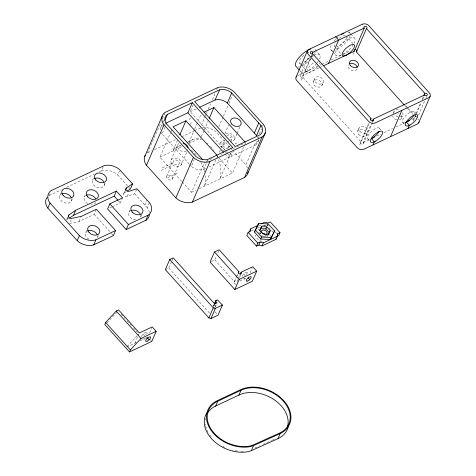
<?xml version="1.0" encoding="UTF-8"?>
<svg xmlns="http://www.w3.org/2000/svg" width="476" height="476" viewBox="0 0 476 476"><rect width="100%" height="100%" fill="white"/><g stroke="black" fill="none" stroke-linecap="round" stroke-linejoin="round"><path stroke-width="0.36" stroke-dasharray="2.38 1.78" d="M48.784 195.755L50.289 192.982M59.875 195.612L60.97 193.083M71.394 201.015L72.763 197.855M66.705 219.507L68.348 215.705M67.83 217.544L66.735 220.073L68.99 218.49M71.198 219.597L69.55 223.393L79.028 221.471L94.194 214.325L96.11 209.898M84.377 196.963L85.198 195.065M92.546 180.22L93.367 178.321M79.028 221.471L81.218 216.413M99.43 171.842L101.442 170.896L103.631 165.832M104.066 185.622L105.16 183.093M85.775 232.651L86.87 230.122M130.376 188.99L117.81 175.055L120.006 169.991M98.389 235.525L97.294 238.054A6.366 4.587 23.4 0 0 97.556 235.644M123.683 193.559L125.051 190.394M136.654 189.4L134.732 193.827L127.324 196.213A2.386 1.72 23.4 0 1 124.093 195.392A2.386 1.72 23.4 0 1 124.361 192.923L125.212 191.007M112.312 206.733L120.345 202.943L122.534 197.885M127.324 196.213L128.966 192.417M147.423 152.969L161.269 121.672M162.435 118.97L165.065 112.895M160.751 127.497L162.506 123.445M162.798 122.772L164.256 119.393M189.264 164.119L162.042 133.917L166.13 124.462M128.948 212.314L130.043 209.779M181.695 181.314L159.942 157.175L170.747 132.203M171.039 131.525L171.919 129.502M144.912 205.126L147.102 200.063M141.836 214.551L140.468 217.716A6.366 4.587 23.4 0 0 140.729 215.301M149.357 212.552A14.066 10.133 23.4 0 0 147.566 208.131L147.227 207.691L149.416 202.627M177.447 140.331L172.776 151.13A25.531 14.946 64.8 0 1 181.767 146.007M225.844 151.184L190.239 111.681L193.161 104.934M171.086 160.025L177.661 144.835M189.43 119.779L190.305 117.751M166.749 176.263L173.323 161.072M190.376 124.647L191.251 122.624M172.508 178.964A3.183 2.291 23.4 0 0 169.081 175.162A3.183 2.291 23.4 0 0 167.296 178.708A3.183 2.291 23.4 0 0 172.508 178.964L179.083 163.774A3.183 2.291 23.4 0 0 175.656 159.972A3.183 2.291 23.4 0 0 173.871 163.524A3.183 2.291 23.4 0 0 179.083 163.774M188.877 142.467L194.428 129.645M194.72 128.966L201.437 113.443M181.314 164.821A5.652 4.07 23.4 0 0 175.233 158.074A5.652 4.07 23.4 0 0 172.056 164.375A5.652 4.07 23.4 0 0 181.314 164.821L186.747 152.278M201.241 125.408L205.037 116.632M205.334 115.954L206.209 113.931M206.501 113.258L207.084 111.908M208.256 109.206L210.588 103.804M212.344 99.758L215.265 93.004M216.723 89.631L217.597 87.608M201.366 136.582L203.99 130.507M204.287 129.835L208.083 121.059M205.65 168.516L203.466 169.527A10.871 7.836 23.4 0 1 191.394 166.457L194.16 159.567M218.787 126.866L223.167 116.739M223.458 116.067L227.837 105.94M229.01 103.238L232.514 95.141M182.189 181.868L191.584 192.292L204.728 161.917M203.639 169.462L207.435 160.686M224.833 133.732L228.545 125.146M134.988 343.095L138.933 333.979L127.681 345.957M165.35 269.648L168.855 268L171.776 261.253M172.068 260.574L173.234 257.873M215.812 159.918L204.418 186.241A25.531 14.946 64.8 0 0 205.192 175.876M216.979 157.217L217.568 155.866M221.275 147.953L224.708 140.027M227.73 149.232L226.588 148.167L225.463 148.53L222.744 145.561L223.797 145.067L225.112 142.026M227.891 148.673L229.033 146.031M230.753 142.068L232.181 138.766M149.577 332.998L151.624 328.273M234.341 139.783L236.911 133.839M237.197 133.179L240.053 126.574M209.006 166.933L228.45 157.77L230.497 153.046M231.33 152.606L219.942 178.928A25.531 14.946 64.8 0 0 217.609 157.407M228.313 153.926L230.789 156.669L232.829 151.945M199.289 188.663L232.425 173.05L244.694 144.698M244.985 144.026L245.568 142.675M247.574 168.088A14.066 10.133 23.4 0 0 246.199 165.339L245.86 164.904L256.088 141.277M257.546 137.903L258.129 136.552M259.301 133.851L261.342 129.127M262.514 126.426L263.389 124.403M230.789 156.669L255.558 145.001L257.897 139.599M258.188 138.927L259.063 136.898M257.879 141.979L258.754 139.956M211.433 261.461L214.765 259.89L216.52 255.838M217.687 253.143L218.567 251.114M300.261 75.375L308.615 56.079M301.558 78.54L310.358 58.203M310.644 57.536L311.798 54.877M301.379 80.188L310.465 59.185M311.619 56.525L312.482 54.526M213.587 305.663L214.17 304.313M213.611 305.979L214.194 304.628M213.665 306.193L214.248 304.842M213.599 306.663L214.48 304.634M213.897 309.602L214.777 307.579M215.069 306.907L215.943 304.878M215.348 306.913L216.229 304.884M313.315 81.444L314.63 78.403M234.097 282.256L236.138 277.532M236.429 276.859L237.893 273.48M236.185 284.136A1.589 1.148 23.4 0 1 234.251 283.333A1.589 1.148 23.4 0 1 234.543 281.834L236.298 277.788M236.59 277.109L238.054 273.736M236.994 281.709L237.869 279.686M238.161 279.007L239.916 274.955M321.954 85.496A4.772 3.439 23.4 0 0 316.814 79.795A4.772 3.439 23.4 0 0 314.136 85.121A4.772 3.439 23.4 0 0 321.954 85.496L323.269 82.461A4.772 3.439 23.4 0 0 318.129 76.755A4.772 3.439 23.4 0 0 315.445 82.08A4.772 3.439 23.4 0 0 323.269 82.461M239.601 277.532L240.773 274.83M259.872 234.192L260.664 232.365M264.894 236.215L262.264 236.09L262.847 234.739M263.43 225.219L266.661 226.04L267.708 223.613M268.238 223.934L267.363 225.957L263.668 225.779M265.894 236.286L266.423 235.067M250.12 272.837L252.167 268.113M268.113 234.995L267.53 236.346L268.131 235.15M352.894 54.347L353.686 52.527M357.815 130.823L359.13 127.782M360.588 142.312L368.936 123.016M359.725 144.924L369.096 123.26M318.819 67.991L302.867 75.5A1.589 1.148 23.4 0 0 300.713 74.952A1.589 1.148 23.4 0 0 300.534 76.6A1.589 1.148 23.4 0 0 302.694 77.148L361.04 141.89A1.589 1.148 23.4 0 0 360.862 143.538A1.589 1.148 23.4 0 0 363.015 144.085A1.589 1.148 23.4 0 0 363.194 142.437L371.256 123.808M363.468 143.663L372.393 123.034M372.678 122.368L373.541 120.374M393.081 113.722L394.134 111.289M401.458 118.381L402.773 115.341M413.394 119.637L415.578 114.603M415.863 113.937L420.76 102.626M422.194 99.3L423.348 96.64M413.222 121.285L416.262 114.252M416.548 113.591L421.444 102.281M422.593 99.615L424.61 94.956M418.577 115.043L424.628 101.073M425.776 98.413L427.216 95.087M106.916 322.912L117.185 311.982M126.188 191.733L124.361 192.923M255.558 145.001L255.707 144.912A10.871 7.836 23.4 0 0 258.141 139.533M190.239 111.681L197.629 108.201M297.423 75.797L321.288 64.552M321.949 64.242L327.893 61.44M331.195 59.887L341.102 55.216M343.095 54.276L350.431 50.825M319.461 67.681L322.704 66.158M49.195 195.511L61.249 189.829M66.61 187.306L94.069 174.365M147.834 152.719L151.85 150.827M154.527 149.565L175.293 139.783M181.32 136.945L194.047 130.948M194.714 130.632L200.551 127.937M178.565 146.334L181.148 145.115M186.973 142.372L194.083 139.022M159.942 157.175L182.475 146.56M188.954 143.508L200.777 137.933M162.28 167.844L173.365 162.619M161.185 170.372L172.27 165.148M220.09 142.592L224.654 140.438M229.872 137.981L231.175 137.368M220.025 146.84L221.203 146.287L225.041 150.136M227.712 147.304L230.325 146.072M234.888 143.925L238.797 142.08M167.713 177.613L178.797 172.395M206.013 161.31L213.712 157.681M233.085 148.554L236.37 147.007M237.024 146.697L244.253 143.294M109.635 207.994L111.64 207.048M191.584 192.292L196.076 190.174M376.677 136.076L380.663 134.196M383.983 132.631L392.617 128.568M395.937 127.003L404.57 122.939M411.877 119.5L414.531 118.244A1.589 1.148 23.4 0 0 415.185 118.72M363.194 142.437L370.596 138.95M251.423 230.878L254.761 229.307M257.427 228.052L262.092 225.85M266.661 226.04L268.41 225.213M239.94 280.858L246.425 277.8M126.705 346.998L136.273 342.488M140.123 340.673L146.543 337.651M254.999 447.999L259.646 445.899M262.966 444.405L266.28 442.906M266.947 442.603L271.594 440.508M272.254 440.205L274.247 439.306M101.442 170.896L101.918 170.723A13.941 10.044 23.4 0 1 117.399 174.656L117.81 175.055M258.492 225.529L262.925 225.743M349.402 32.481L350.39 33.582M350.883 34.129L354.346 37.967M345.998 35.795L353.061 43.637M414.519 111.771L416 113.419M405.522 105.369L414.423 115.246M414.917 115.793L416.405 117.441M405.314 106.178L406.308 107.273M406.802 107.82L412.734 114.407M336.062 48.409L340.774 53.639M402.595 122.29L404.57 124.486M331.242 50.158L332.724 51.801M333.218 52.354L336.187 55.644M319.342 54.46L314.398 48.974A12.727 4.73 -42 0 1 315.154 49.956M379.265 128.032L381.246 130.222M299.642 63.338L300.582 64.385M301.058 64.903L307.651 72.227M367.835 139.022L369.317 140.67M299.701 70.49L301.183 72.138M230.176 147.495L216.033 131.87A13.941 10.044 23.4 0 0 202.407 127.574M230.664 148.042L232.133 149.672M232.627 150.214L245.86 164.904M222.756 143.913L223.797 145.067M219.966 142.479L221.703 144.406M226.338 151.737L227.82 153.379M224.993 153.932L228.45 157.77M217.098 156.039L218.579 157.687M219.073 158.234L232.425 173.05M275.295 231.931L276.746 233.543M268.821 227.576L272.706 231.889M258.801 232.246L262.264 236.09M189.757 164.666L191.239 166.314M246.996 272.361L247.984 273.462M243.694 273.914L245.182 275.562M243.938 278.424L244.926 279.525M214.765 259.89L234.543 281.834M134.732 193.827L147.227 207.691M118.459 200.854L120.345 202.943M215.081 311.911L217.038 314.089M168.855 268L209.892 313.535M94.194 214.325L110.92 232.883M111.414 233.43L113.377 235.614M146.453 332.522L147.441 333.622M150.297 339.793L151.779 341.435M143.151 334.081L145.62 336.824M146.114 337.371L147.108 338.466M143.395 338.591L144.383 339.685M121.13 314.231L125.087 318.623M127.068 320.812L131.513 325.751M133.494 327.946L137.451 332.337M162.042 133.917L161.917 133.756A10.817 7.794 23.4 0 1 161.209 132.501M243.337 451.308A31.029 22.36 23.4 0 1 240.303 451.29M237.494 451.046A31.029 22.36 23.4 0 1 232.526 450.112M224.916 447.38A31.029 22.36 23.4 0 1 222.298 446.036M211.255 436.986A31.029 22.36 23.4 0 1 208.714 433.422M208.012 432.208A31.029 22.36 23.4 0 1 205.638 425.978M205.495 425.288A31.029 22.36 23.4 0 1 205.287 423.908M205.263 419.844A31.029 22.36 23.4 0 1 205.483 418.38M141.723 336.699A3.183 1.184 -42 0 1 145.055 332.706A3.183 1.184 -42 0 1 145.763 334.795M242.266 276.538A3.183 1.184 -42 0 1 245.604 272.546A3.183 1.184 -42 0 1 246.306 274.634M260.241 233.704A3.183 2.291 23.4 0 1 260.777 233.347M265.519 235.049A3.183 2.291 23.4 0 1 265.804 236.316M262.121 241.391A7.997 5.76 23.4 0 1 255.19 235.174M257.784 230.027A7.997 5.76 23.4 0 1 258.879 229.628M269.702 234.299A7.997 5.76 23.4 0 1 270.439 236.971M189.026 142.657A25.531 14.946 64.8 0 1 201.461 139.652M207.006 142.967A25.531 14.946 64.8 0 1 208.054 143.853M210.6 146.388A25.531 14.946 64.8 0 1 213.914 150.654M191.483 150.279A25.531 14.946 64.8 0 1 196.79 155.741M200.884 162.179A25.531 14.946 64.8 0 1 204.501 171.961M160.489 129.93A10.817 7.794 23.4 0 1 162.911 124.581M187.889 149.637A5.652 4.07 23.4 0 1 187.241 150.493M186.289 151.136A5.652 4.07 23.4 0 1 178.631 149.19A5.652 4.07 23.4 0 1 179.262 143.341M221.697 154.652A3.183 2.291 23.4 0 1 220.983 154.236M219.716 152.457A3.183 2.291 23.4 0 1 220.751 150.41M222.982 150.273A3.183 2.291 23.4 0 1 223.762 150.553M225.493 152.112A3.183 2.291 23.4 0 1 225.737 152.748M226.784 135.583A3.183 2.291 23.4 0 1 231.633 136.32A3.183 2.291 23.4 0 1 230.604 139.819M225.838 133.577A5.569 4.01 23.4 0 1 233.383 135.493A5.569 4.01 23.4 0 1 232.764 141.259M228.861 141.491A5.569 4.01 23.4 0 1 227.492 141.003M88.976 239.202A6.366 4.587 23.4 0 1 86.507 231.681M104.327 183.212A6.366 4.587 23.4 0 1 97.015 187.342A6.366 4.587 23.4 0 1 93.278 179.25M71.656 198.605A6.366 4.587 23.4 0 1 64.343 202.734A6.366 4.587 23.4 0 1 60.607 194.648M135.803 219.912A6.366 4.587 23.4 0 1 129.567 216.622A6.366 4.587 23.4 0 1 129.68 211.344M95.89 202.377A6.366 4.587 23.4 0 1 91.219 204.567M87.572 203.514A6.366 4.587 23.4 0 1 85.109 195.999M319.527 62.737A7.955 2.957 -42 0 1 319.158 63.951M317.284 66.854A7.955 2.957 -42 0 1 307.365 71.965A7.955 2.957 -42 0 1 313.934 62.523M341.161 55.174A12.727 4.73 -42 0 1 336.27 50.486A12.727 4.73 -42 0 1 349.765 38.276A12.727 4.73 -42 0 1 354.061 43.5M353.376 44.655A12.727 4.73 -42 0 1 343.012 54.264M414.709 116.596A1.589 1.148 23.4 0 1 416.571 116.882M313.767 55.198A12.727 4.73 -42 0 1 319.598 58.899M318.373 61.148A12.727 4.73 -42 0 1 316.986 63.058M316.594 63.54A12.727 4.73 -42 0 1 305.955 71.751A12.727 4.73 -42 0 1 300.291 70.204M302.153 65.45A12.727 4.73 -42 0 1 309.668 57.691M311.233 56.614A12.727 4.73 -42 0 1 313.148 55.502M368.674 139.278A7.955 2.957 -42 0 1 371.833 131.096A7.955 2.957 -42 0 1 379.741 129.627M404.297 122.76A7.955 2.957 -42 0 1 406.748 114.686A7.955 2.957 -42 0 1 414.626 113.651M417.886 119.083A4.772 3.439 23.4 0 1 418.535 119.994M356.958 69.002A4.772 3.439 23.4 0 1 351.092 70.049A4.772 3.439 23.4 0 1 348.319 64.95M400.637 114.704A4.772 3.439 23.4 0 1 399.102 119.958M396.764 119.845A4.772 3.439 23.4 0 1 392.623 116.138M397.519 112.86A4.772 3.439 23.4 0 1 398.686 113.282M402.601 112.574A4.772 3.439 23.4 0 1 400.411 116.923M398.079 116.81A4.772 3.439 23.4 0 1 394.955 114.966M393.938 113.098A4.772 3.439 23.4 0 1 398.834 109.825M309.275 57.965A7.955 2.957 -42 0 1 303.129 62.874M300.505 63.57A7.955 2.957 -42 0 1 304.295 54.805M308.008 52.533A7.955 2.957 -42 0 1 308.942 52.211M315.118 52.074A12.727 4.73 -42 0 1 314.654 53.413M313.113 56.132A12.727 4.73 -42 0 1 312.417 57.09M310.81 59.012A12.727 4.73 -42 0 1 301.814 65.914M299.517 66.777A12.727 4.73 -42 0 1 298.196 67.015M346.522 37.354A7.955 2.957 -42 0 1 336.693 46.922M334.646 46.844A7.955 2.957 -42 0 1 335.253 42.667M339.299 38.312A7.955 2.957 -42 0 1 345.136 35.563M350.122 35.581A12.727 4.73 -42 0 1 335.628 49.926M332.617 50.533A12.727 4.73 -42 0 1 331.522 44.625M333.991 41.079A12.727 4.73 -42 0 1 336.199 38.705M336.675 38.247A12.727 4.73 -42 0 1 338.18 36.92M348.021 32.106A12.727 4.73 -42 0 1 350.157 33.463M358.636 134.494A4.772 3.439 23.4 0 0 366.455 134.875A4.772 3.439 23.4 0 0 361.314 129.169A4.772 3.439 23.4 0 0 358.636 134.494M359.951 131.459A4.772 3.439 23.4 0 0 367.769 131.834A4.772 3.439 23.4 0 0 362.629 126.134A4.772 3.439 23.4 0 0 359.951 131.459"/><path stroke-width="0.71" d="M256.516 246.14L257.831 243.105L260.164 242.004L263.395 242.82L270.386 239.511L274.557 230.943L268.238 223.934L258.629 223.47L257.754 225.493L250.739 228.783L250.471 231.247L248.139 232.347L246.824 235.388L256.516 246.14L258.849 245.039L262.08 245.86L276.08 239.261L277.395 236.221L277.663 233.758L279.995 232.657L270.308 221.905L267.97 223L264.739 222.185L260.931 223.988M276.08 239.261L276.217 238.03M149.41 214.73A14.066 10.133 23.4 0 1 146.275 220.061L126.217 229.569L107.624 208.94L109.813 203.877L122.534 197.885L116.4 191.078L75.678 210.267L68.925 215.009A2.386 1.72 23.4 0 0 68.77 217.336A2.386 1.72 23.4 0 0 71.745 218.329L81.218 216.413L96.384 209.261L115.573 230.551L113.377 235.614L93.254 245.045A14.066 10.133 23.4 0 1 77.636 241.076L47.838 208.077L50.028 203.014L49.694 202.58A14.006 10.091 23.4 0 1 50.98 190.697L104.107 165.66A13.941 10.044 23.4 0 1 119.589 169.593L132.566 183.932L130.376 188.99L127.384 190.947M68.377 216.277L68.925 215.009M69.55 218.097L73.488 215.33L75.678 210.267M77.219 240.677L79.409 235.614L50.028 203.014M73.488 215.33L114.21 196.142L116.4 191.078M93.73 244.872L95.92 239.809L115.573 230.551M125.456 190.394L126.58 187.847L132.566 183.932M144.627 156.741L162.149 116.245M164.809 120.44L167.439 114.365L192.292 102.661L232.835 147.649L207.845 159.4A10.871 7.836 23.4 0 1 195.773 156.336L166.302 123.635A10.817 7.794 23.4 0 1 167.29 114.454L167.439 114.365M248.05 171.937A14.066 10.133 23.4 0 1 244.908 177.274L191.887 202.252A14.066 10.133 23.4 0 1 176.269 198.29L146.471 165.291L164 124.789L163.661 124.355A14.006 10.091 23.4 0 1 164.946 112.467L218.073 87.435A13.941 10.044 23.4 0 1 233.561 91.368L263.728 124.837A14.066 10.133 23.4 0 1 262.437 136.773L209.41 161.757A14.066 10.133 23.4 0 1 193.797 157.788L164 124.789M126.217 229.569L128.407 224.505L148.464 214.997A14.066 10.133 23.4 0 0 149.756 203.068L136.927 188.77L129.52 191.156A2.386 1.72 23.4 0 1 126.283 190.335A2.386 1.72 23.4 0 1 126.551 187.859L126.58 187.847M165.743 123.224L187.907 112.782L192.292 102.661M179.785 134.928L185.92 120.755L217.068 155.319M145.864 220.311L148.054 215.247M105.648 322.478L104.774 324.507L129.496 351.937L151.779 341.435L156.164 331.314L152.207 326.923L139.373 332.968L118.601 309.93L116.269 311.024L105.648 322.478L130.37 349.914L129.496 351.937M199.646 107.255L215.093 99.978L219.644 89.791A10.752 7.747 23.4 0 1 231.58 92.82L261.086 125.563A10.871 7.836 23.4 0 1 260.092 134.785L235.168 146.548L194.625 101.561L219.472 89.851M209.25 118.357L213.926 107.558L245.075 142.122M175.852 197.885L193.381 157.389M256.707 135.684L227.35 103.09L231.729 92.963M192.369 202.08L209.892 161.584M215.652 301.254L217.104 302.861L214.771 303.962L173.234 257.873L169.736 259.527L165.35 269.648L208.863 317.932L211.023 318.48L218.02 315.177L222.405 305.057L217.597 300.011L215.848 300.457L214.486 303.956M254.357 133.06L258.742 122.933M256.582 135.529L260.967 125.402M244.497 177.518L262.026 137.023M247.716 173.484L265.245 132.982M241.082 272.26A1.589 1.148 23.4 0 1 240.904 273.902A1.589 1.148 23.4 0 1 238.75 273.355A1.589 1.148 23.4 0 1 238.928 271.713L219.15 249.763L214.48 251.965L210.1 262.092L234.823 289.521L252.328 281.274L256.707 271.147L252.75 266.762L241.082 272.26L240.207 274.283M296.066 77.064L307.46 50.742M312.083 54.21L312.946 52.217L364.289 28.024A1.589 1.148 23.4 0 1 364.467 26.376A1.589 1.148 23.4 0 1 366.621 26.924A1.589 1.148 23.4 0 1 366.443 28.572L356.363 51.86L404.326 105.077M214.539 304.17L216.294 300.118M208.863 317.932L213.248 307.805L169.736 259.527M211.023 318.48L215.402 308.353L222.405 305.057M249.424 231.818L250.739 228.783M277.395 236.221L270.386 239.511L260.771 239.047L254.458 232.038L258.629 223.47M328.541 63.409L338.615 40.121L335.651 36.831M238.345 273.057L238.928 271.713M260.604 228.664L261.485 226.635L266.75 226.891L270.213 230.729L269.333 232.758L265.876 228.914L260.604 228.664L259.706 230.455M234.823 289.521L239.202 279.394L256.707 271.147M260.771 239.047L261.645 237.024L255.332 230.015M258.849 245.039L260.164 242.004M265.876 228.914L266.75 226.891M262.08 245.86L263.395 242.82M270.386 239.511L274.557 230.943M323.353 65.849L354.209 51.313L364.289 28.024M277.139 234.971L277.663 233.758M279.995 232.657L278.686 235.691L276.931 236.518M215.604 406.284L217.794 401.22L241.052 390.26A31.035 22.36 23.4 0 1 283.131 400.917A31.035 22.36 23.4 0 1 279.632 433.059L253.077 445.036L249.775 446.072A31.029 22.36 23.4 0 1 211.957 430.459A31.029 22.36 23.4 0 1 217.794 401.226M238.863 395.324L241.052 390.26M370.536 119.934L371.113 118.601L312.768 53.859A1.589 1.148 23.4 0 1 310.614 53.312A1.589 1.148 23.4 0 1 310.792 51.67A1.589 1.148 23.4 0 1 312.946 52.217M372.405 121.142L373.267 119.149L424.61 94.956A1.589 1.148 23.4 0 0 426.764 95.503A1.589 1.148 23.4 0 0 426.942 93.861A1.589 1.148 23.4 0 0 424.788 93.314L366.443 28.572M373.011 144.918L374.332 141.872L371.363 138.576L372.845 137.766A7.955 2.957 -42 0 0 379.128 131.311M206.697 413.025A31.821 22.931 23.4 0 0 213.647 440.871A31.821 22.931 23.4 0 0 247.913 451.742L251.34 450.671L253.53 445.607L280.15 433.582A31.821 22.931 23.4 0 0 283.714 400.643A31.821 22.931 23.4 0 0 240.594 389.695L217.258 400.691A31.821 22.931 23.4 0 0 211.32 430.673A31.821 22.931 23.4 0 0 250.102 446.678L253.53 445.607M390.516 136.671L401.905 110.343M408.015 128.425L409.348 125.343L406.385 122.052M423.634 95.974L424.788 93.314M251.34 450.671L277.96 438.646L280.15 433.582M418.707 122.76L430.096 96.438M254.458 232.038L257.754 225.493M261.485 226.635L259.676 230.223L263.139 234.067L268.404 234.317L270.213 230.729M268.434 234.549L269.035 233.353M130.37 349.914L140.991 338.46L156.164 331.314M185.92 120.755L173.085 126.8L202.752 159.722M204.067 112.205L213.926 107.558M405.617 122.409L407.141 121.695A7.955 2.957 -42 0 0 414.055 114.972M371.363 138.576L374.683 137.011M405.897 122.314L409.884 120.434M215.093 99.978L215.259 99.912A10.752 7.747 23.4 0 1 227.201 102.947L227.35 103.09M95.92 239.809L95.444 239.981A14.066 10.133 23.4 0 1 79.825 236.013L79.409 235.614M261.645 237.024L271.26 237.488M213.248 307.805L215.402 308.353M299.202 69.942L296.239 66.652A12.727 4.73 -42 0 1 298.738 57.87A12.727 4.73 -42 0 1 310.578 49.01M187.907 112.782L223.506 152.284M248.139 232.347L257.831 243.105M248.228 277.966L249.71 279.614M214.48 251.965L239.202 279.394M114.21 196.142L117.983 200.331M109.813 203.877L128.407 224.505M147.191 337.585L149.166 339.775M116.269 311.024L140.991 338.46M146.471 165.291L146.138 164.851A14.006 10.091 23.4 0 1 145.269 155.325M47.838 208.077L47.505 207.643A14.006 10.091 23.4 0 1 47.225 197.248M288.17 427.097A31.821 22.931 23.4 0 1 277.96 438.646M207.625 412.954A31.029 22.36 23.4 0 1 215.735 405.98L238.994 395.02A31.035 22.36 23.4 0 1 274.063 399.632A31.035 22.36 23.4 0 1 287.248 427.549M261.056 232.359A3.183 2.291 23.4 0 1 264.715 230.295A3.183 2.291 23.4 0 1 266.584 234.341M262.205 233.091A3.183 2.291 23.4 0 1 265.084 234.442M183.218 143.097A5.652 4.07 23.4 0 1 188.121 147.495M87.578 230.967A6.366 4.587 23.4 0 1 97.068 234.365M94.349 178.536A6.366 4.587 23.4 0 1 103.839 181.933M61.684 193.928A6.366 4.587 23.4 0 1 71.168 197.326M130.751 210.624A6.366 4.587 23.4 0 1 140.241 214.027M86.186 195.279A6.366 4.587 23.4 0 1 95.67 198.688M296.619 76.338A4.772 3.439 23.4 0 0 296.887 80.741L357.208 147.673A4.772 3.439 23.4 0 0 363.676 149.315L417.351 124.028A4.772 3.439 23.4 0 0 418.957 121.898M356.816 51.438A1.589 1.148 23.4 0 1 356.363 51.86M354.209 51.313A1.589 1.148 23.4 0 1 353.87 50.688M354.721 49.563A1.589 1.148 23.4 0 1 356.899 51.152M373.267 119.149A1.589 1.148 23.4 0 1 373.095 120.797A1.589 1.148 23.4 0 1 370.935 120.249A1.589 1.148 23.4 0 1 371.113 118.601M349.67 63.683A4.772 3.439 23.4 0 1 357.155 67.193M341.292 34.635A12.727 4.73 -42 0 1 343.827 33.219M375.808 141.063L374.231 141.925A7.955 2.957 -42 0 1 372.232 137.076A7.955 2.957 -42 0 1 382.43 131.495A7.955 2.957 -42 0 1 375.808 141.063M362.486 24.181L308.811 49.474A4.772 3.439 23.4 0 0 308.281 54.413L368.602 121.35A4.772 3.439 23.4 0 0 375.07 122.992L428.745 97.699A4.772 3.439 23.4 0 0 429.281 92.76L368.954 25.829A4.772 3.439 23.4 0 0 362.486 24.181M410.11 124.986L408.587 125.706A7.955 2.957 -42 0 1 407.783 119.916A7.955 2.957 -42 0 1 417.619 115.287A7.955 2.957 -42 0 1 410.11 124.986M147.262 341.149A3.183 1.184 -42 0 0 150.594 337.157A3.183 1.184 -42 0 0 146.554 339.061A3.183 1.184 -42 0 0 147.262 341.149M247.806 280.983A3.183 1.184 -42 0 0 251.144 276.996A3.183 1.184 -42 0 0 247.098 278.9A3.183 1.184 -42 0 0 247.806 280.983M231.788 124.153A5.569 4.01 23.4 0 0 240.91 124.593A5.569 4.01 23.4 0 0 234.918 117.941A5.569 4.01 23.4 0 0 231.788 124.153M89.06 232.49A6.366 4.587 23.4 0 0 99.484 232.996A6.366 4.587 23.4 0 0 92.636 225.392A6.366 4.587 23.4 0 0 89.06 232.49M63.159 195.452A6.366 4.587 23.4 0 0 73.584 195.957A6.366 4.587 23.4 0 0 66.735 188.353A6.366 4.587 23.4 0 0 63.159 195.452M95.831 180.059A6.366 4.587 23.4 0 0 106.255 180.565A6.366 4.587 23.4 0 0 99.407 172.961A6.366 4.587 23.4 0 0 95.831 180.059M132.233 212.147A6.366 4.587 23.4 0 0 142.657 212.653A6.366 4.587 23.4 0 0 135.809 205.049A6.366 4.587 23.4 0 0 132.233 212.147M87.655 196.802A6.366 4.587 23.4 0 0 98.086 197.314A6.366 4.587 23.4 0 0 91.237 189.704A6.366 4.587 23.4 0 0 87.655 196.802M350.455 65.587A4.772 3.439 23.4 0 0 358.273 65.968A4.772 3.439 23.4 0 0 353.132 60.262A4.772 3.439 23.4 0 0 350.455 65.587M346.141 55.27A7.955 2.957 -42 0 0 354.477 45.297A7.955 2.957 -42 0 0 344.374 50.057A7.955 2.957 -42 0 0 346.141 55.27"/></g></svg>
